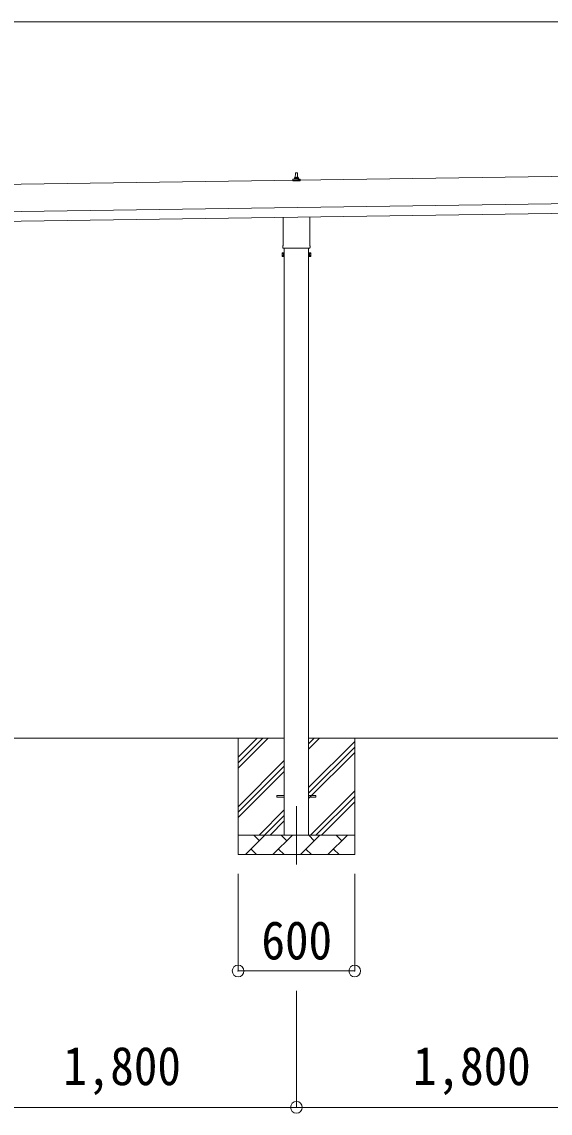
# Model space of a CAD drawing. Units: millimetres at full size, sheet at 1:60. Extents: x -16864 to 16864, y -11640 to 11640.
# Drawn here: x 2223 to 4942, y -8491 to -2872 of the extents above; entities that cross this region are included whole.
import ezdxf
from ezdxf.enums import TextEntityAlignment as Align

# ---------------------------------------------------------------- set-up
doc = ezdxf.new("R2010")
doc.units = ezdxf.units.MM
doc.header["$LTSCALE"] = 60
doc.header["$PDMODE"] = 32
doc.header["$PDSIZE"] = 60
doc.linetypes.add('CHAIN1', pattern=[8, 5, -1, 1, -1])
for name, color, linetype, lineweight in [('0-1_Defpoints', 7, 'CHAIN1', 9), ('0-2_TEXT1', 4, 'Continuous', 9), ('0-3_SHAPE', 7, 'Continuous', 9), ('0-8_TABLE1', 6, 'Continuous', 9)]:
    doc.layers.add(name, color=color, linetype=linetype, lineweight=lineweight)
doc.styles.add('ＭＳ ゴシック', font='')
doc.styles.get('ＭＳ ゴシック').set_extended_font_data('MS Gothic')

msp = doc.modelspace()

# ---------------------------------------------------------------- linework, layer by layer
at = {"layer": '0-1_Defpoints'}
msp.add_line((3636.29, -6909.99), (3636.29, -7258.99), dxfattribs=at)
at = {"layer": '0-2_TEXT1'}
for p, q in [((6314.04, -3649.61), (949.09, -3726.26)), ((3630.6, -3675.02), (3631.33, -3651.49)), ((3632.33, -3650.52), (3640.87, -3650.52)), ((3641.87, -3651.49), (3642.6, -3675.02)), ((3618.35, -3690.52), (3618.35, -3682.8)), ((3654.85, -3690.52), (3618.35, -3690.52)), ((3618.73, -3682.02), (3654.47, -3682.02)), ((3619.11, -3681.83), (3625.83, -3680.2)), ((3626.22, -3680.02), (3646.98, -3680.02)), ((3626.6, -3679.23), (3626.6, -3675.02)), ((3627.6, -3675.02), (3645.6, -3675.02)), ((3646.6, -3679.23), (3646.6, -3675.02)), ((3654.08, -3681.83), (3647.36, -3680.2)), ((3654.85, -3690.52), (3654.85, -3682.8)), ((951.09, -3866.24), (6316.04, -3789.6)), ((951.8, -3916.24), (6316.76, -3839.6)), ((3567.99, -4024.5), (3567.99, -3878.86)), ((3704.59, -3876.91), (3704.59, -4024.5)), ((3566.29, -4033.28), (3566.29, -4027.78)), ((3704.23, -4036.78), (3568.36, -4036.78)), ((3573.79, -4036.78), (3573.79, -7059.99)), ((3698.79, -7059.99), (3698.79, -4036.78)), ((3706.29, -4027.78), (3706.29, -4033.28)), ((3562.29, -4062.78), (3563.05, -4061.46)), ((3562.29, -4062.78), (3562.29, -4079.78)), ((3562.29, -4079.78), (3563.05, -4081.09)), ((3569.29, -4066.37), (3563.05, -4066.37)), ((3569.29, -4076.18), (3563.05, -4076.18)), ((3569.29, -4081.09), (3563.05, -4081.09)), ((3571.79, -4080.48), (3569.29, -4080.48)), ((3700.79, -4080.48), (3703.29, -4080.48)), ((3703.29, -4066.37), (3709.53, -4066.37)), ((3703.29, -4076.18), (3709.53, -4076.18)), ((3703.29, -4081.09), (3709.53, -4081.09)), ((3710.29, -4062.78), (3709.53, -4061.46)), ((3710.29, -4079.78), (3709.53, -4081.09)), ((3710.29, -4062.78), (3710.29, -4079.78)), ((3536.29, -6855.49), (3573.79, -6855.49)), ((3536.29, -6864.49), (3536.29, -6855.49)), ((3536.29, -6855.49), (3573.79, -6855.49)), ((3536.29, -6864.49), (3536.29, -6855.49)), ((3536.29, -6864.49), (3573.79, -6864.49)), ((3536.29, -6864.49), (3573.79, -6864.49)), ((3698.79, -6855.49), (3736.29, -6855.49)), ((3698.79, -6855.49), (3736.29, -6855.49)), ((3698.79, -6864.49), (3736.29, -6864.49)), ((3698.79, -6864.49), (3736.29, -6864.49)), ((3736.29, -6864.49), (3736.29, -6855.49)), ((3736.29, -6864.49), (3736.29, -6855.49))]:
    msp.add_line(p, q, dxfattribs=at)
for points in [[(3569.29, -4081.09), (3569.29, -4061.46), (3563.05, -4061.46)], [(3569.29, -4080.48), (3569.29, -4062.08), (3571.79, -4062.08)], [(3703.29, -4080.48), (3703.29, -4062.08), (3700.79, -4062.08)], [(3703.29, -4081.09), (3703.29, -4061.46), (3709.53, -4061.46)]]:
    msp.add_lwpolyline(points, dxfattribs=at)
for points in [[(3571.79, -4081.78), (3571.79, -4060.78), (3573.79, -4060.78), (3573.79, -4081.78)], [(3700.79, -4081.78), (3700.79, -4060.78), (3698.79, -4060.78), (3698.79, -4081.78)]]:
    msp.add_lwpolyline(points, close=True, dxfattribs=at)
for centre, radius, start, end in [((3632.33, -3651.52), 1, 90, 178.60509), ((3640.87, -3651.52), 1, 1.39491, 90), ((3619.35, -3682.8), 1, 103.62699, 180), ((3625.6, -3679.23), 1, 283.62699, 0), ((3630.68, -3675.65), 4.13, 90, 171.17633), ((3627.6, -3676.02), 1, 90, 180), ((3639.93, -3675.02), 4.83, 133.60282, 180), ((3633.27, -3675.02), 4.83, 0, 46.39718), ((3642.51, -3675.65), 4.13, 8.82367, 90), ((3645.6, -3676.02), 1, 0, 90), ((3647.6, -3679.23), 1, 180, 256.37301), ((3653.85, -3682.8), 1, 0, 76.37301), ((3570.29, -4027.78), 4, 125.09963, 180), ((3570.29, -4033.28), 4, 180, 194.47751), ((3570.29, -4033.28), 4, 194.47751, 241.04498), ((3702.29, -4033.28), 4, 298.95502, 345.52249), ((3702.29, -4027.78), 4, 0, 54.90037), ((3702.29, -4033.28), 4, 345.52249, 0), ((3578.53, -4071.28), 16.24, 162.41205, 197.58795), ((3566.64, -4063.91), 4.34, 145.61575, 214.38425), ((3566.64, -4078.64), 4.34, 145.61575, 214.38425), ((3694.05, -4071.28), 16.24, 342.41205, 17.58795), ((3705.95, -4063.91), 4.34, 325.61575, 34.38425), ((3705.95, -4078.64), 4.34, 325.61575, 34.38425)]:
    msp.add_arc(centre, radius, start, end, dxfattribs=at)
at = {"layer": '0-3_SHAPE'}
for p, q in [((3573.79, -6559.99), (1898.79, -6559.99)), ((3336.29, -6559.99), (3336.29, -7159.99)), ((3336.29, -6658.47), (3434.77, -6559.99)), ((3336.29, -6686.76), (3463.06, -6559.99)), ((3336.29, -6715.04), (3491.34, -6559.99)), ((5373.79, -6559.99), (3698.79, -6559.99)), ((3698.79, -6588.81), (3727.62, -6559.99)), ((3698.79, -6617.1), (3755.9, -6559.99)), ((3936.29, -6559.99), (3936.29, -7159.99)), ((3698.79, -6815.09), (3936.29, -6577.59)), ((3698.79, -6843.37), (3936.29, -6605.87)), ((3336.29, -6913.03), (3573.79, -6675.53)), ((3698.79, -6871.66), (3936.29, -6634.16)), ((3336.29, -6941.31), (3573.79, -6703.81)), ((3336.29, -6969.6), (3573.79, -6732.1)), ((3708.45, -7059.99), (3936.29, -6832.15)), ((3736.73, -7059.99), (3936.29, -6860.43)), ((3765.02, -7059.99), (3936.29, -6888.72)), ((3443.89, -7059.99), (3573.79, -6930.09)), ((3472.18, -7059.99), (3573.79, -6958.37)), ((3500.46, -7059.99), (3573.79, -6986.66)), ((3336.29, -7059.99), (3936.29, -7059.99)), ((3374.16, -7159.99), (3474.16, -7059.99)), ((3445.61, -7088.54), (3417.05, -7059.99)), ((3515.58, -7159.99), (3615.58, -7059.99)), ((3587.03, -7088.54), (3558.48, -7059.99)), ((3657, -7159.99), (3757, -7059.99)), ((3728.45, -7088.54), (3699.9, -7059.99)), ((3798.42, -7159.99), (3898.42, -7059.99)), ((3869.87, -7088.54), (3841.32, -7059.99)), ((3402.71, -7131.44), (3431.27, -7159.99)), ((3544.14, -7131.44), (3572.69, -7159.99)), ((3685.56, -7131.44), (3714.11, -7159.99)), ((3826.98, -7131.44), (3855.53, -7159.99)), ((3936.29, -7159.99), (3336.29, -7159.99))]:
    msp.add_line(p, q, dxfattribs=at)
at = {"layer": '0-8_TABLE1'}
for p, q in [((11757, -2872.35), (918.08, -2872.35)), ((3336.29, -7758.99), (3336.29, -7258.99)), ((3936.29, -7758.99), (3936.29, -7258.99)), ((3336.29, -7758.99), (3936.29, -7758.99)), ((3636.29, -8460.99), (3636.29, -7860.99)), ((3636.29, -8460.99), (1836.29, -8460.99)), ((5436.29, -8460.99), (3636.29, -8460.99))]:
    msp.add_line(p, q, dxfattribs=at)
for p in [(3336.29, -7758.99), (3936.29, -7758.99), (3636.29, -8460.99)]:
    msp.add_point(p, dxfattribs=at)

# ---------------------------------------------------------------- texts
at = {"layer": '0-8_TABLE1', "color": 7, "style": 'ＭＳ ゴシック', "width": 0.9}
for s, p in [('600', (3456.29, -7758.99)), ('1,800', (2436.29, -8405.99)), ('1,800', (4236.29, -8405.99))]:
    msp.add_text(s, height=197.9, dxfattribs=at).set_placement(p, align=Align.BOTTOM_LEFT)

doc.saveas('drawing.dxf')
